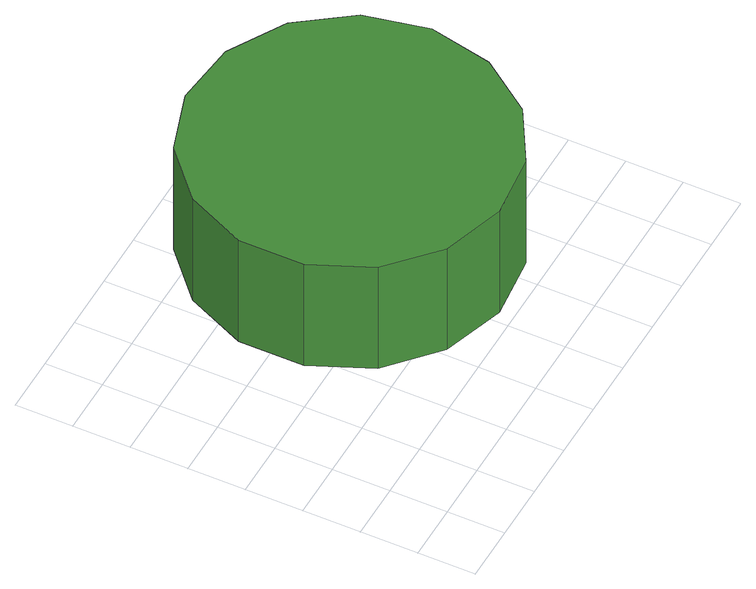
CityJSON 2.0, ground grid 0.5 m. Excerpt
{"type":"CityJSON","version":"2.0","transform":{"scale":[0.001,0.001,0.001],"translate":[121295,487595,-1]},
"CityObjects":{
"tree1":{"type":"SolitaryVegetationObject","attributes":{"function":"something"},"geometry":[{"type":"MultiSurface","lod":"1","boundaries":[[[0,1,2,3,4,5,6,7,8,9,10,11,12,13,14]],[[15,16,17,18,19,20,21,22,23,24,25,26,27,28,29]],[[0,29,28,1]],[[1,28,27,2]],[[2,27,26,3]],[[3,26,25,4]],[[4,25,24,5]],[[5,24,23,6]],[[6,23,22,7]],[[7,22,21,8]],[[8,21,20,9]],[[9,20,19,10]],[[10,19,18,11]],[[11,18,17,12]],[[12,17,16,13]],[[13,16,15,14]],[[14,15,29,0]]]}]}
},
"vertices":[
[3620,1995,1776],[3501,2554,1776],[3166,3016,1776],[2671,3301,1776],[2103,3361,1776],[1560,3185,1776],[1136,2802,1776],[903,2281,1776],[903,1710,1776],[1136,1188,1776],[1560,806,1776],[2103,629,1776],[2671,689,1776],[3166,974,1776],[3501,1437,1776],[3501,1437,658],[3166,974,658],[2671,689,658],[2103,629,658],[1560,806,658],[1136,1188,658],[903,1710,658],[903,2281,658],[1136,2802,658],[1560,3185,658],[2103,3361,658],[2671,3301,658],[3166,3016,658],[3501,2554,658],[3620,1995,658]
]}
